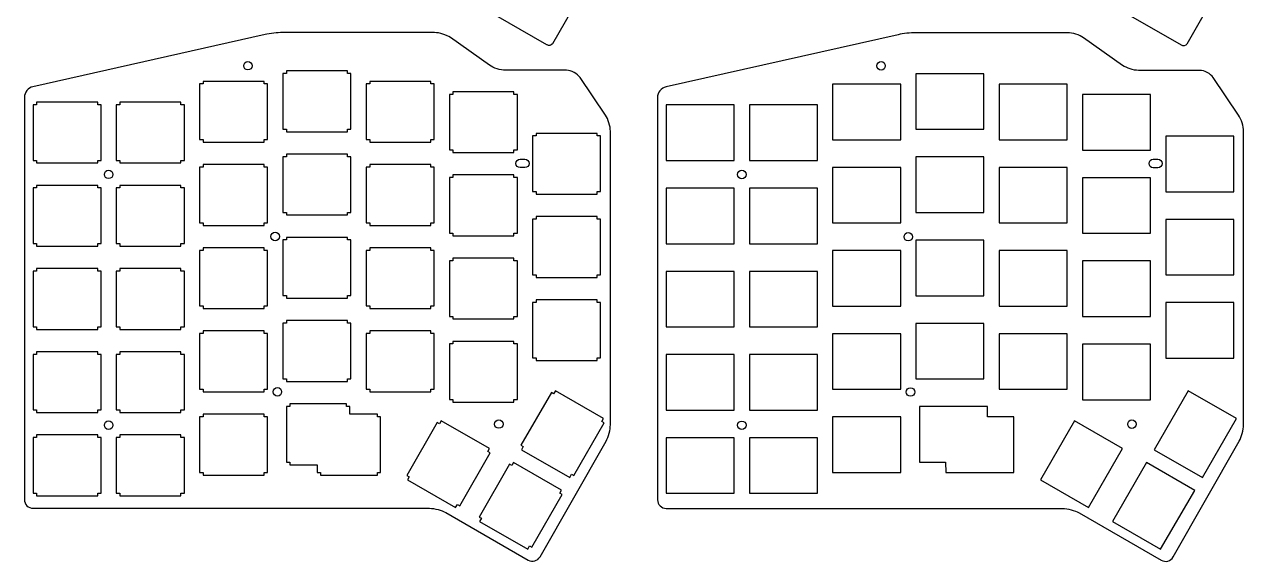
# Model space of a CAD drawing. Extents: x 0 to 280, y 0 to 300.
# Drawn here: x 0.1 to 279.3, y -0.2 to 123.1 of the extents above; entities that cross this region are included whole.
import ezdxf

# ---------------------------------------------------------------- set-up
doc = ezdxf.new("R2010")
doc.units = 0
doc.layers.get('0').update_dxf_attribs({"linetype": 'CONTINUOUS'})

msp = doc.modelspace()

# ---------------------------------------------------------------- linework, layer by layer
at = {"color": 5}
for p, q in [((134.164816, 141.686392), (120.928574, 118.649615)), ((279.314634, 141.609136), (266.078418, 118.572378)), ((119.699141, 118.418898), (104.950539, 126.907096)), ((264.848978, 118.341666), (250.100386, 126.829853)), ((55.203779, 120.763346), (2.083503, 108.821817)), ((93.985731, 121.202206), (59.155242, 121.202206)), ((200.05501, 120.725416), (146.934714, 108.783871)), ((238.836988, 121.164273), (204.006483, 121.164273)), ((106.537223, 113.737071), (97.618286, 120.047217)), ((119.720308, 118.40514), (119.699141, 118.418898)), ((251.388485, 113.69913), (242.469548, 120.009275)), ((264.870144, 118.327905), (264.848978, 118.341716)), ((52.261716, 113.624721), (52.261716, 113.624721)), ((60.079962, 111.815543), (59.262605, 111.815543)), ((59.262605, 111.815543), (59.262605, 99.093212)), ((74.046097, 112.419677), (60.079962, 112.419677)), ((60.079962, 112.419677), (60.079962, 111.815543)), ((74.046097, 111.815543), (74.046097, 112.419677)), ((74.827915, 111.815543), (74.046097, 111.815543)), ((74.827915, 99.093212), (74.827915, 111.815543)), ((124.169429, 112.582071), (110.170125, 112.582071)), ((197.113195, 113.586785), (197.113195, 113.586785)), ((219.67941, 111.777626), (204.114092, 111.777626)), ((204.114092, 111.777626), (204.114092, 99.055276)), ((219.67941, 99.055276), (219.67941, 111.777626)), ((269.020693, 112.544135), (255.0214, 112.544135)), ((41.029765, 109.434291), (40.212409, 109.434291)), ((40.212409, 109.434291), (40.212409, 96.71196)), ((54.995901, 110.038425), (41.029765, 110.038425)), ((41.029765, 110.038425), (41.029765, 109.434291)), ((54.995901, 109.434291), (54.995901, 110.038425)), ((55.777719, 109.434291), (54.995901, 109.434291)), ((55.777719, 96.71196), (55.777719, 109.434291)), ((79.130158, 109.434291), (78.312801, 109.434291)), ((78.312801, 109.434291), (78.312801, 96.71196)), ((79.130158, 110.038425), (79.130158, 109.434291)), ((93.096294, 110.038425), (79.130158, 110.038425)), ((93.096294, 109.434291), (93.096294, 110.038425)), ((93.878111, 109.434291), (93.096294, 109.434291)), ((93.878111, 96.71196), (93.878111, 109.434291)), ((133.096914, 102.302471), (127.287281, 110.923669)), ((200.629206, 109.396371), (185.063888, 109.396371)), ((185.063888, 109.396371), (185.063888, 96.674022)), ((200.629206, 96.674022), (200.629206, 109.396371)), ((238.729614, 109.396371), (223.164296, 109.396371)), ((223.164296, 109.396371), (223.164296, 96.674022)), ((238.729614, 96.674022), (238.729614, 109.396371)), ((277.948192, 102.264529), (272.138546, 110.885725)), ((0.132292, 106.383055), (0.132292, 14.283984)), ((98.180174, 107.053039), (97.362817, 107.053039)), ((97.362817, 107.053039), (97.362817, 94.330708)), ((112.14631, 107.657173), (98.180174, 107.657173)), ((98.180174, 107.657173), (98.180174, 107.053039)), ((112.14631, 107.053039), (112.14631, 107.657173)), ((112.928128, 107.053039), (112.14631, 107.053039)), ((112.928128, 94.330708), (112.928128, 107.053039)), ((144.983497, 106.345114), (144.983497, 14.24599)), ((257.779644, 107.015119), (242.214323, 107.015119)), ((242.214323, 107.015119), (242.214323, 94.292769)), ((257.779644, 94.292769), (257.779644, 107.015119)), ((2.929733, 104.671787), (2.112377, 104.671787)), ((2.112377, 104.671787), (2.112377, 91.949456)), ((16.895868, 105.275921), (2.929733, 105.275921)), ((2.929733, 105.275921), (2.929733, 104.671787)), ((16.895868, 104.671787), (16.895868, 105.275921)), ((17.677687, 104.671787), (16.895868, 104.671787)), ((17.677687, 91.949456), (17.677687, 104.671787)), ((21.98011, 104.671787), (21.162753, 104.671787)), ((21.162753, 104.671787), (21.162753, 91.949456)), ((21.98011, 105.275921), (21.98011, 104.671787)), ((35.946245, 105.275921), (21.98011, 105.275921)), ((35.946245, 104.671787), (35.946245, 105.275921)), ((36.728063, 104.671787), (35.946245, 104.671787)), ((36.728063, 91.949456), (36.728063, 104.671787)), ((162.529152, 104.633864), (146.963834, 104.633864)), ((146.963834, 104.633864), (146.963834, 91.911515)), ((162.529152, 91.911515), (162.529152, 104.633864)), ((181.579531, 104.633864), (166.01421, 104.633864)), ((166.01421, 104.633864), (166.01421, 91.911515)), ((181.579531, 91.911515), (181.579531, 104.633864)), ((59.262605, 99.093212), (60.079962, 99.093212)), ((60.079962, 99.093212), (60.079962, 98.489078)), ((60.079962, 98.489078), (74.046097, 98.489078)), ((74.046097, 98.489078), (74.046097, 99.093212)), ((74.046097, 99.093212), (74.827915, 99.093212)), ((131.196326, 98.132165), (117.23019, 98.132165)), ((117.23019, 98.132165), (117.23019, 97.528031)), ((131.196326, 97.528031), (131.196326, 98.132165)), ((134.212515, 31.40643), (134.214632, 98.644169)), ((204.114092, 99.055276), (219.67941, 99.055276)), ((279.064047, 31.368436), (279.066693, 98.606217)), ((40.212409, 96.71196), (41.029765, 96.71196)), ((41.029765, 96.71196), (41.029765, 96.107826)), ((41.029765, 96.107826), (54.995901, 96.107826)), ((54.995901, 96.107826), (54.995901, 96.71196)), ((54.995901, 96.71196), (55.777719, 96.71196)), ((78.312801, 96.71196), (79.130158, 96.71196)), ((79.130158, 96.71196), (79.130158, 96.107826)), ((79.130158, 96.107826), (93.096294, 96.107826)), ((93.096294, 96.107826), (93.096294, 96.71196)), ((93.096294, 96.71196), (93.878111, 96.71196)), ((117.23019, 97.528031), (116.412833, 97.528031)), ((116.412833, 97.528031), (116.412833, 84.8057)), ((131.978144, 97.528031), (131.196326, 97.528031)), ((131.978144, 84.8057), (131.978144, 97.528031)), ((185.063888, 96.674022), (200.629206, 96.674022)), ((223.164296, 96.674022), (238.729614, 96.674022)), ((276.829665, 97.490098), (261.264352, 97.490098)), ((261.264352, 97.490098), (261.264352, 84.767748)), ((276.829665, 84.767748), (276.829665, 97.490098)), ((60.079962, 92.765527), (59.262605, 92.765527)), ((59.262605, 92.765527), (59.262605, 80.043196)), ((74.046097, 93.369661), (60.079962, 93.369661)), ((60.079962, 93.369661), (60.079962, 92.765527)), ((74.046097, 92.765527), (74.046097, 93.369661)), ((74.827915, 92.765527), (74.046097, 92.765527)), ((74.827915, 80.043196), (74.827915, 92.765527)), ((97.362817, 94.330708), (98.180174, 94.330708)), ((98.180174, 94.330708), (98.180174, 93.726574)), ((98.180174, 93.726574), (112.14631, 93.726574)), ((112.14631, 93.726574), (112.14631, 94.330708)), ((112.14631, 94.330708), (112.928128, 94.330708)), ((113.568719, 92.238471), (114.627058, 92.238471)), ((219.67941, 92.727591), (204.114092, 92.727591)), ((204.114092, 92.727591), (204.114092, 80.005239)), ((219.67941, 80.005239), (219.67941, 92.727591)), ((242.214323, 94.292769), (257.779644, 94.292769)), ((258.420214, 92.200533), (259.478548, 92.200533)), ((2.112377, 91.949456), (2.929733, 91.949456)), ((2.929733, 91.949456), (2.929733, 91.345322)), ((2.929733, 91.345322), (16.895868, 91.345322)), ((16.895868, 91.345322), (16.895868, 91.949456)), ((16.895868, 91.949456), (17.677687, 91.949456)), ((21.162753, 91.949456), (21.98011, 91.949456)), ((21.98011, 91.949456), (21.98011, 91.345322)), ((21.98011, 91.345322), (35.946245, 91.345322)), ((35.946245, 91.345322), (35.946245, 91.949456)), ((35.946245, 91.949456), (36.728063, 91.949456)), ((41.029765, 90.38427), (40.212409, 90.38427)), ((40.212409, 90.38427), (40.212409, 77.661939)), ((54.995901, 90.988404), (41.029765, 90.988404)), ((41.029765, 90.988404), (41.029765, 90.38427)), ((54.995901, 90.38427), (54.995901, 90.988404)), ((55.777719, 90.38427), (54.995901, 90.38427)), ((55.777719, 77.661939), (55.777719, 90.38427)), ((79.130158, 90.38427), (78.312801, 90.38427)), ((78.312801, 90.38427), (78.312801, 77.661939)), ((79.130158, 90.988404), (79.130158, 90.38427)), ((93.096294, 90.988404), (79.130158, 90.988404)), ((93.096294, 90.38427), (93.096294, 90.988404)), ((93.878111, 90.38427), (93.096294, 90.38427)), ((93.878111, 77.661939), (93.878111, 90.38427)), ((114.627058, 90.28867), (113.568719, 90.28867)), ((146.963834, 91.911515), (162.529152, 91.911515)), ((166.01421, 91.911515), (181.579531, 91.911515)), ((200.629206, 90.346336), (185.063888, 90.346336)), ((185.063888, 90.346336), (185.063888, 77.623987)), ((200.629206, 77.623987), (200.629206, 90.346336)), ((238.729614, 90.346336), (223.164296, 90.346336)), ((223.164296, 90.346336), (223.164296, 77.623987)), ((238.729614, 77.623987), (238.729614, 90.346336)), ((259.478548, 90.250726), (258.420214, 90.250726)), ((20.384719, 88.732699), (20.384719, 88.732699)), ((98.180174, 88.003018), (97.362817, 88.003018)), ((97.362817, 88.003018), (97.362817, 75.280687)), ((112.14631, 88.607152), (98.180174, 88.607152)), ((98.180174, 88.607152), (98.180174, 88.003018)), ((112.14631, 88.003018), (112.14631, 88.607152)), ((112.928128, 88.003018), (112.14631, 88.003018)), ((112.928128, 75.280687), (112.928128, 88.003018)), ((165.236176, 88.69475), (165.236176, 88.69475)), ((257.779644, 87.965082), (242.214323, 87.965082)), ((242.214323, 87.965082), (242.214323, 75.242732)), ((257.779644, 75.242732), (257.779644, 87.965082)), ((2.929733, 85.621758), (2.112377, 85.621758)), ((2.112377, 85.621758), (2.112377, 72.899427)), ((16.895868, 86.225892), (2.929733, 86.225892)), ((2.929733, 86.225892), (2.929733, 85.621758)), ((16.895868, 85.621758), (16.895868, 86.225892)), ((17.677687, 85.621758), (16.895868, 85.621758)), ((17.677687, 72.899427), (17.677687, 85.621758)), ((21.98011, 85.621758), (21.162753, 85.621758)), ((21.162753, 85.621758), (21.162753, 72.899427)), ((21.98011, 86.225892), (21.98011, 85.621758)), ((35.946245, 86.225892), (21.98011, 86.225892)), ((35.946245, 85.621758), (35.946245, 86.225892)), ((36.728063, 85.621758), (35.946245, 85.621758)), ((36.728063, 72.899427), (36.728063, 85.621758)), ((116.412833, 84.8057), (117.23019, 84.8057)), ((117.23019, 84.8057), (117.23019, 84.201566)), ((117.23019, 84.201566), (131.196326, 84.201566)), ((131.196326, 84.201566), (131.196326, 84.8057)), ((131.196326, 84.8057), (131.978144, 84.8057)), ((162.529152, 85.583822), (146.963834, 85.583822)), ((146.963834, 85.583822), (146.963834, 72.861472)), ((162.529152, 72.861472), (162.529152, 85.583822)), ((181.579531, 85.583822), (166.01421, 85.583822)), ((166.01421, 85.583822), (166.01421, 72.861472)), ((181.579531, 72.861472), (181.579531, 85.583822)), ((261.264352, 84.767748), (276.829665, 84.767748)), ((59.262605, 80.043196), (60.079962, 80.043196)), ((60.079962, 80.043196), (60.079962, 79.439062)), ((60.079962, 79.439062), (74.046097, 79.439062)), ((74.046097, 79.439062), (74.046097, 80.043196)), ((74.046097, 80.043196), (74.827915, 80.043196)), ((117.23019, 78.478002), (116.412833, 78.478002)), ((116.412833, 78.478002), (116.412833, 65.755671)), ((117.23019, 79.082136), (117.23019, 78.478002)), ((131.196326, 79.082136), (117.23019, 79.082136)), ((131.196326, 78.478002), (131.196326, 79.082136)), ((131.978144, 78.478002), (131.196326, 78.478002)), ((131.978144, 65.755671), (131.978144, 78.478002)), ((204.114092, 80.005239), (219.67941, 80.005239)), ((276.829665, 78.44006), (261.264352, 78.44006)), ((261.264352, 78.44006), (261.264352, 65.717711)), ((276.829665, 65.717711), (276.829665, 78.44006)), ((40.212409, 77.661939), (41.029765, 77.661939)), ((41.029765, 77.661939), (41.029765, 77.057804)), ((41.029765, 77.057804), (54.995901, 77.057804)), ((54.995901, 77.057804), (54.995901, 77.661939)), ((54.995901, 77.661939), (55.777719, 77.661939)), ((78.312801, 77.661939), (79.130158, 77.661939)), ((79.130158, 77.661939), (79.130158, 77.057804)), ((79.130158, 77.057804), (93.096294, 77.057804)), ((93.096294, 77.057804), (93.096294, 77.661939)), ((93.096294, 77.661939), (93.878111, 77.661939)), ((185.063888, 77.623987), (200.629206, 77.623987)), ((223.164296, 77.623987), (238.729614, 77.623987)), ((2.112377, 72.899427), (2.929733, 72.899427)), ((2.929733, 72.899427), (2.929733, 72.295292)), ((16.895868, 72.295292), (16.895868, 72.899427)), ((16.895868, 72.899427), (17.677687, 72.899427)), ((21.162753, 72.899427), (21.98011, 72.899427)), ((21.98011, 72.899427), (21.98011, 72.295292)), ((35.946245, 72.295292), (35.946245, 72.899427)), ((35.946245, 72.899427), (36.728063, 72.899427)), ((58.484901, 74.508883), (58.484901, 74.508883)), ((60.079962, 73.715492), (59.262605, 73.715492)), ((59.262605, 73.715492), (59.262605, 60.993161)), ((74.046097, 74.319626), (60.079962, 74.319626)), ((60.079962, 74.319626), (60.079962, 73.715492)), ((74.046097, 73.715492), (74.046097, 74.319626)), ((74.827915, 73.715492), (74.046097, 73.715492)), ((74.827915, 60.993161), (74.827915, 73.715492)), ((97.362817, 75.280687), (98.180174, 75.280687)), ((98.180174, 75.280687), (98.180174, 74.676552)), ((98.180174, 74.676552), (112.14631, 74.676552)), ((112.14631, 74.676552), (112.14631, 75.280687)), ((112.14631, 75.280687), (112.928128, 75.280687)), ((146.963834, 72.861472), (162.529152, 72.861472)), ((166.01421, 72.861472), (181.579531, 72.861472)), ((203.336224, 74.470923), (203.336224, 74.470923)), ((219.67941, 73.677554), (204.114092, 73.677554)), ((204.114092, 73.677554), (204.114092, 60.955204)), ((219.67941, 60.955204), (219.67941, 73.677554)), ((242.214323, 75.242732), (257.779644, 75.242732)), ((2.929733, 72.295292), (16.895868, 72.295292)), ((21.98011, 72.295292), (35.946245, 72.295292)), ((41.030125, 71.33424), (40.212768, 71.33424)), ((40.212768, 71.33424), (40.212768, 58.611909)), ((41.030125, 71.938374), (41.030125, 71.33424)), ((54.996261, 71.938374), (41.030125, 71.938374)), ((54.996261, 71.33424), (54.996261, 71.938374)), ((55.778079, 71.33424), (54.996261, 71.33424)), ((55.778079, 58.611909), (55.778079, 71.33424)), ((79.130158, 71.33424), (78.312801, 71.33424)), ((78.312801, 71.33424), (78.312801, 58.611909)), ((93.096294, 71.938374), (79.130158, 71.938374)), ((79.130158, 71.938374), (79.130158, 71.33424)), ((93.096294, 71.33424), (93.096294, 71.938374)), ((93.878111, 71.33424), (93.096294, 71.33424)), ((93.878111, 58.611909), (93.878111, 71.33424)), ((200.629558, 71.296304), (185.06424, 71.296304)), ((185.06424, 71.296304), (185.06424, 58.573952)), ((200.629558, 58.573952), (200.629558, 71.296304)), ((238.729614, 71.296304), (223.164296, 71.296304)), ((223.164296, 71.296304), (223.164296, 58.573952)), ((238.729614, 58.573952), (238.729614, 71.296304)), ((16.895868, 67.17587), (2.929733, 67.17587)), ((2.929733, 67.17587), (2.929733, 66.571736)), ((16.895868, 66.571736), (16.895868, 67.17587)), ((35.946245, 67.17587), (21.98011, 67.17587)), ((21.98011, 67.17587), (21.98011, 66.571736)), ((35.946245, 66.571736), (35.946245, 67.17587)), ((98.180174, 68.952988), (97.362817, 68.952988)), ((97.362817, 68.952988), (97.362817, 56.230657)), ((98.180174, 69.557122), (98.180174, 68.952988)), ((112.14631, 69.557122), (98.180174, 69.557122)), ((112.14631, 68.952988), (112.14631, 69.557122)), ((112.928128, 68.952988), (112.14631, 68.952988)), ((112.928128, 56.230657), (112.928128, 68.952988)), ((257.779644, 68.915047), (242.214323, 68.915047)), ((242.214323, 68.915047), (242.214323, 56.192697)), ((257.779644, 56.192697), (257.779644, 68.915047)), ((2.929733, 66.571736), (2.112377, 66.571736)), ((2.112377, 66.571736), (2.112377, 53.849405)), ((17.677687, 66.571736), (16.895868, 66.571736)), ((17.677687, 53.849405), (17.677687, 66.571736)), ((21.98011, 66.571736), (21.162753, 66.571736)), ((21.162753, 66.571736), (21.162753, 53.849405)), ((36.728063, 66.571736), (35.946245, 66.571736)), ((36.728063, 53.849405), (36.728063, 66.571736)), ((116.412833, 65.755671), (117.23019, 65.755671)), ((117.23019, 65.755671), (117.23019, 65.151536)), ((117.23019, 65.151536), (131.196326, 65.151536)), ((131.196326, 65.151536), (131.196326, 65.755671)), ((131.196326, 65.755671), (131.978144, 65.755671)), ((162.529152, 66.533792), (146.963834, 66.533792)), ((146.963834, 66.533792), (146.963834, 53.811443)), ((162.529152, 53.811443), (162.529152, 66.533792)), ((181.579531, 66.533792), (166.01421, 66.533792)), ((166.01421, 66.533792), (166.01421, 53.811443)), ((181.579531, 53.811443), (181.579531, 66.533792)), ((261.264352, 65.717711), (276.829665, 65.717711)), ((59.262605, 60.993161), (60.079962, 60.993161)), ((60.079962, 60.993161), (60.079962, 60.389027)), ((60.079962, 60.389027), (74.046097, 60.389027)), ((74.046097, 60.389027), (74.046097, 60.993161)), ((74.046097, 60.993161), (74.827915, 60.993161)), ((117.23019, 59.428171), (116.412833, 59.428171)), ((116.412833, 59.428171), (116.412833, 46.705839)), ((131.196326, 60.032305), (117.23019, 60.032305)), ((117.23019, 60.032305), (117.23019, 59.428171)), ((131.196326, 59.428171), (131.196326, 60.032305)), ((131.978144, 59.428171), (131.196326, 59.428171)), ((131.978144, 46.705839), (131.978144, 59.428171)), ((204.114092, 60.955204), (219.67941, 60.955204)), ((276.829665, 59.390208), (261.264352, 59.390208)), ((261.264352, 59.390208), (261.264352, 46.667859)), ((276.829665, 46.667859), (276.829665, 59.390208)), ((40.212768, 58.611909), (41.030125, 58.611909)), ((41.030125, 58.611909), (41.030125, 58.007775)), ((41.030125, 58.007775), (54.996261, 58.007775)), ((54.996261, 58.007775), (54.996261, 58.611909)), ((54.996261, 58.611909), (55.778079, 58.611909)), ((78.312801, 58.611909), (79.130158, 58.611909)), ((79.130158, 58.611909), (79.130158, 58.007775)), ((79.130158, 58.007775), (93.096294, 58.007775)), ((93.096294, 58.007775), (93.096294, 58.611909)), ((93.096294, 58.611909), (93.878111, 58.611909)), ((97.362817, 56.230657), (98.180174, 56.230657)), ((98.180174, 56.230657), (98.180174, 55.626523)), ((112.14631, 55.626523), (112.14631, 56.230657)), ((112.14631, 56.230657), (112.928128, 56.230657)), ((185.06424, 58.573952), (200.629558, 58.573952)), ((223.164296, 58.573952), (238.729614, 58.573952)), ((242.214323, 56.192697), (257.779644, 56.192697)), ((2.112377, 53.849405), (2.929733, 53.849405)), ((2.929733, 53.849405), (2.929733, 53.245271)), ((2.929733, 53.245271), (16.895868, 53.245271)), ((16.895868, 53.245271), (16.895868, 53.849405)), ((16.895868, 53.849405), (17.677687, 53.849405)), ((21.162753, 53.849405), (21.98011, 53.849405)), ((21.98011, 53.849405), (21.98011, 53.245271)), ((21.98011, 53.245271), (35.946245, 53.245271)), ((35.946245, 53.245271), (35.946245, 53.849405)), ((35.946245, 53.849405), (36.728063, 53.849405)), ((60.079962, 54.665667), (59.262605, 54.665667)), ((59.262605, 54.665667), (59.262605, 41.943335)), ((74.046097, 55.269801), (60.079962, 55.269801)), ((60.079962, 55.269801), (60.079962, 54.665667)), ((74.046097, 54.665667), (74.046097, 55.269801)), ((74.827915, 54.665667), (74.046097, 54.665667)), ((74.827915, 41.943335), (74.827915, 54.665667)), ((98.180174, 55.626523), (112.14631, 55.626523)), ((146.963834, 53.811443), (162.529152, 53.811443)), ((166.01421, 53.811443), (181.579531, 53.811443)), ((219.67941, 54.627701), (204.114092, 54.627701)), ((204.114092, 54.627701), (204.114092, 41.905357)), ((219.67941, 41.905357), (219.67941, 54.627701)), ((41.030125, 52.284044), (40.212768, 52.284044)), ((40.212768, 52.284044), (40.212768, 39.561713)), ((54.996261, 52.888178), (41.030125, 52.888178)), ((41.030125, 52.888178), (41.030125, 52.284044)), ((54.996261, 52.284044), (54.996261, 52.888178)), ((55.778079, 52.284044), (54.996261, 52.284044)), ((55.778079, 39.561713), (55.778079, 52.284044)), ((79.130158, 52.284044), (78.312801, 52.284044)), ((78.312801, 52.284044), (78.312801, 39.561713)), ((79.130158, 52.888178), (79.130158, 52.284044)), ((93.096294, 52.888178), (79.130158, 52.888178)), ((93.096294, 52.284044), (93.096294, 52.888178)), ((93.878111, 52.284044), (93.096294, 52.284044)), ((93.878111, 39.561713), (93.878111, 52.284044)), ((112.14631, 50.507106), (98.180174, 50.507106)), ((98.180174, 50.507106), (98.180174, 49.902972)), ((112.14631, 49.902972), (112.14631, 50.507106)), ((200.629558, 52.246097), (185.06424, 52.246097)), ((185.06424, 52.246097), (185.06424, 39.523745)), ((200.629558, 39.523745), (200.629558, 52.246097)), ((238.729614, 52.246097), (223.164296, 52.246097)), ((223.164296, 52.246097), (223.164296, 39.523745)), ((238.729614, 39.523745), (238.729614, 52.246097)), ((2.929733, 47.52154), (2.112377, 47.52154)), ((2.112377, 47.52154), (2.112377, 34.799209)), ((16.895868, 48.125674), (2.929733, 48.125674)), ((2.929733, 48.125674), (2.929733, 47.52154)), ((16.895868, 47.52154), (16.895868, 48.125674)), ((17.677687, 47.52154), (16.895868, 47.52154)), ((17.677687, 34.799209), (17.677687, 47.52154)), ((21.98011, 47.52154), (21.162753, 47.52154)), ((21.162753, 47.52154), (21.162753, 34.799209)), ((21.98011, 48.125674), (21.98011, 47.52154)), ((35.946245, 48.125674), (21.98011, 48.125674)), ((35.946245, 47.52154), (35.946245, 48.125674)), ((36.728063, 47.52154), (35.946245, 47.52154)), ((36.728063, 34.799209), (36.728063, 47.52154)), ((98.180174, 49.902972), (97.362817, 49.902972)), ((97.362817, 49.902972), (97.362817, 37.180641)), ((112.928128, 49.902972), (112.14631, 49.902972)), ((112.928128, 37.180641), (112.928128, 49.902972)), ((162.529152, 47.483588), (146.963834, 47.483588)), ((146.963834, 47.483588), (146.963834, 34.761239)), ((162.529152, 34.761239), (162.529152, 47.483588)), ((181.579531, 47.483588), (166.01421, 47.483588)), ((166.01421, 47.483588), (166.01421, 34.761239)), ((181.579531, 34.761239), (181.579531, 47.483588)), ((257.779644, 49.86502), (242.214323, 49.86502)), ((242.214323, 49.86502), (242.214323, 37.14267)), ((257.779644, 37.14267), (257.779644, 49.86502)), ((116.412833, 46.705839), (117.23019, 46.705839)), ((117.23019, 46.705839), (117.23019, 46.101705)), ((117.23019, 46.101705), (131.196326, 46.101705)), ((131.196326, 46.101705), (131.196326, 46.705839)), ((131.196326, 46.705839), (131.978144, 46.705839)), ((261.264352, 46.667859), (276.829665, 46.667859)), ((59.262605, 41.943335), (60.079962, 41.943335)), ((60.079962, 41.943335), (60.079962, 41.339201)), ((74.046097, 41.339201), (74.046097, 41.943335)), ((74.046097, 41.943335), (74.827915, 41.943335)), ((204.114092, 41.905357), (219.67941, 41.905357)), ((40.212768, 39.561713), (41.030125, 39.561713)), ((41.030125, 39.561713), (41.030125, 38.957579)), ((54.996261, 38.957579), (54.996261, 39.561713)), ((54.996261, 39.561713), (55.778079, 39.561713)), ((60.079962, 41.339201), (74.046097, 41.339201)), ((78.312801, 39.561713), (79.130158, 39.561713)), ((79.130158, 39.561713), (79.130158, 38.957579)), ((93.096294, 38.957579), (93.096294, 39.561713)), ((93.096294, 39.561713), (93.878111, 39.561713)), ((121.613012, 39.19899), (121.224018, 38.520812)), ((132.648816, 32.869003), (121.613012, 39.19899)), ((185.06424, 39.523745), (200.629558, 39.523745)), ((223.164296, 39.523745), (238.729614, 39.523745)), ((266.429388, 39.181086), (258.646737, 25.701109)), ((277.447283, 32.819894), (266.429388, 39.181086)), ((41.030125, 38.957579), (54.996261, 38.957579)), ((58.992751, 38.948742), (58.992751, 38.948742)), ((79.130158, 38.957579), (93.096294, 38.957579)), ((97.362817, 37.180641), (98.180174, 37.180641)), ((98.180174, 37.180641), (98.180174, 36.576507)), ((98.180174, 36.576507), (112.14631, 36.576507)), ((112.14631, 36.576507), (112.14631, 37.180641)), ((112.14631, 37.180641), (112.928128, 37.180641)), ((120.699971, 38.821398), (113.751131, 26.706685)), ((121.224018, 38.520812), (120.699971, 38.821398)), ((203.844224, 38.910766), (203.844224, 38.910766)), ((242.214323, 37.14267), (257.779644, 37.14267)), ((2.112377, 34.799209), (2.929733, 34.799209)), ((2.929733, 34.799209), (2.929733, 34.195075)), ((2.929733, 34.195075), (16.895868, 34.195075)), ((16.895868, 34.195075), (16.895868, 34.799209)), ((16.895868, 34.799209), (17.677687, 34.799209)), ((21.162753, 34.799209), (21.98011, 34.799209)), ((21.98011, 34.799209), (21.98011, 34.195075)), ((21.98011, 34.195075), (35.946245, 34.195075)), ((35.946245, 34.195075), (35.946245, 34.799209)), ((35.946245, 34.799209), (36.728063, 34.799209)), ((54.995901, 33.83781), (41.029765, 33.83781)), ((41.029765, 33.83781), (41.029765, 33.233679)), ((54.995901, 33.233679), (54.995901, 33.83781)), ((60.830643, 35.603567), (60.068362, 35.603567)), ((60.068362, 35.603567), (60.068362, 22.870277)), ((60.830643, 36.208728), (60.830643, 35.603567)), ((73.852695, 36.208728), (60.830643, 36.208728)), ((73.852695, 35.603567), (73.852695, 36.208728)), ((74.581136, 35.603567), (73.852695, 35.603567)), ((74.581136, 33.850502), (74.581136, 35.603567)), ((80.913091, 33.850502), (74.581136, 33.850502)), ((80.913091, 33.245389), (80.913091, 33.850502)), ((146.963834, 34.761239), (162.529152, 34.761239)), ((166.01421, 34.761239), (181.579531, 34.761239)), ((204.919836, 35.565602), (204.919836, 22.843263)), ((220.477783, 33.207421), (220.485165, 35.565602)), ((20.384719, 31.328881), (20.384719, 31.328881)), ((41.029765, 33.233679), (40.212409, 33.233679)), ((40.212409, 33.233679), (40.212409, 20.511355)), ((55.777719, 33.233679), (54.995901, 33.233679)), ((55.777719, 20.511355), (55.777719, 33.233679)), ((81.64218, 33.245389), (80.913091, 33.245389)), ((81.64218, 20.512096), (81.64218, 33.245389)), ((94.588267, 31.928083), (87.639427, 19.813358)), ((95.112314, 31.627516), (94.588267, 31.928083)), ((95.501308, 32.305697), (95.112314, 31.627516)), ((106.537115, 25.975694), (95.501308, 32.305697)), ((109.665664, 31.582458), (109.665664, 31.582458)), ((125.835027, 19.775522), (132.78387, 31.890248)), ((132.259822, 32.190815), (132.648816, 32.869003)), ((132.78387, 31.890248), (132.259822, 32.190815)), ((165.236176, 31.290886), (165.236176, 31.290886)), ((200.629206, 33.195716), (185.063888, 33.195716)), ((185.063888, 33.195716), (185.063888, 20.473361)), ((200.629206, 20.473361), (200.629206, 33.195716)), ((226.493672, 33.207421), (220.477783, 33.207421)), ((226.493672, 20.485082), (226.493672, 33.207421)), ((240.370588, 32.298897), (232.587931, 18.81892)), ((251.388464, 25.9377), (240.370588, 32.298897)), ((254.51717, 31.544463), (254.51717, 31.544463)), ((269.66461, 19.339965), (277.447283, 32.819894)), ((2.929733, 28.471167), (2.112377, 28.471167)), ((2.112377, 28.471167), (2.112377, 15.748851)), ((16.895868, 29.075317), (2.929733, 29.075317)), ((2.929733, 29.075317), (2.929733, 28.471167)), ((16.895868, 28.471167), (16.895868, 29.075317)), ((17.677687, 28.471167), (16.895868, 28.471167)), ((17.677687, 15.748851), (17.677687, 28.471167)), ((21.98011, 28.471167), (21.162753, 28.471167)), ((21.162753, 28.471167), (21.162753, 15.748851)), ((21.98011, 29.075317), (21.98011, 28.471167)), ((35.946245, 29.075317), (21.98011, 29.075317)), ((35.946245, 28.471167), (35.946245, 29.075317)), ((36.728063, 28.471167), (35.946245, 28.471167)), ((36.728063, 15.748851), (36.728063, 28.471167)), ((162.529152, 28.433199), (146.963834, 28.433199)), ((146.963834, 28.433199), (146.963834, 15.710857)), ((162.529152, 15.710857), (162.529152, 28.433199)), ((181.579531, 28.433199), (166.01421, 28.433199)), ((166.01421, 28.433199), (166.01421, 15.710857)), ((181.579531, 15.710857), (181.579531, 28.433199)), ((106.148118, 25.297513), (106.537115, 25.975694)), ((106.672166, 24.99692), (106.148118, 25.297513)), ((113.751131, 26.706685), (114.275176, 26.406092)), ((114.275176, 26.406092), (113.8685, 25.697087)), ((113.8685, 25.697087), (124.904304, 19.367084)), ((118.105023, 1.172996), (133.221554, 27.669082)), ((243.605807, 12.457776), (251.388464, 25.9377)), ((258.646737, 25.701109), (269.66461, 19.339965)), ((262.956531, 1.134975), (278.073076, 27.631114)), ((60.068362, 22.870277), (60.830643, 22.870277)), ((60.830643, 22.870277), (60.830643, 22.265835)), ((99.723326, 12.882221), (106.672166, 24.99692)), ((111.110121, 22.404371), (104.161281, 10.289646)), ((111.634169, 22.103778), (111.110121, 22.404371)), ((112.023162, 22.781959), (111.634169, 22.103778)), ((123.058969, 16.451982), (112.023162, 22.781959)), ((204.919836, 22.843263), (210.889471, 22.843263)), ((210.889471, 22.843263), (210.928354, 20.485082)), ((256.874509, 22.743991), (249.091849, 9.264014)), ((267.892377, 16.382794), (256.874509, 22.743991)), ((40.212409, 20.511355), (41.029765, 20.511355)), ((41.029765, 20.511355), (41.029765, 19.907205)), ((41.029765, 19.907205), (54.995901, 19.907205)), ((54.995901, 19.907205), (54.995901, 20.511355)), ((54.995901, 20.511355), (55.777719, 20.511355)), ((60.830643, 22.265835), (67.128748, 22.265835)), ((67.128748, 22.265835), (67.128748, 20.512096)), ((67.128748, 20.512096), (67.89104, 20.512096)), ((67.89104, 20.512096), (67.89104, 19.907655)), ((67.89104, 19.907655), (80.913091, 19.907655)), ((80.913091, 19.907655), (80.913091, 20.512096)), ((80.913091, 20.512096), (81.64218, 20.512096)), ((87.639427, 19.813358), (88.163474, 19.512791)), ((124.904304, 19.367084), (125.31098, 20.076089)), ((125.31098, 20.076089), (125.835027, 19.775522)), ((185.063888, 20.473361), (200.629206, 20.473361)), ((210.928354, 20.485082), (226.493672, 20.485082)), ((88.163474, 19.512791), (87.756799, 18.803786)), ((87.756799, 18.803786), (98.792603, 12.473783)), ((232.587931, 18.81892), (243.605807, 12.457776)), ((2.112377, 15.748851), (2.929733, 15.748851)), ((2.929733, 15.748851), (2.929733, 15.144701)), ((2.929733, 15.144701), (16.895868, 15.144701)), ((16.895868, 15.144701), (16.895868, 15.748851)), ((16.895868, 15.748851), (17.677687, 15.748851)), ((21.162753, 15.748851), (21.98011, 15.748851)), ((21.98011, 15.748851), (21.98011, 15.144701)), ((21.98011, 15.144701), (35.946245, 15.144701)), ((35.946245, 15.144701), (35.946245, 15.748851)), ((35.946245, 15.748851), (36.728063, 15.748851)), ((116.24518, 3.358483), (123.19402, 15.473208)), ((122.669973, 15.773802), (123.058969, 16.451982)), ((123.19402, 15.473208), (122.669973, 15.773802)), ((146.963834, 15.710857), (162.529152, 15.710857)), ((166.01421, 15.710857), (181.579531, 15.710857)), ((260.109731, 2.902843), (267.892377, 16.382794)), ((2.132543, 12.284077), (92.84414, 12.284077)), ((96.576533, 11.284665), (115.381571, 0.435337)), ((98.792603, 12.473783), (99.199278, 13.182788)), ((99.199278, 13.182788), (99.723326, 12.882221)), ((146.983752, 12.246083), (237.695487, 12.246083)), ((241.42788, 11.246671), (260.233079, 0.397316)), ((104.161281, 10.289646), (104.685329, 9.989052)), ((104.685329, 9.989052), (104.278653, 9.280048)), ((104.278653, 9.280048), (115.314457, 2.950071)), ((249.091849, 9.264014), (260.109731, 2.902843)), ((115.314457, 2.950071), (115.721133, 3.659076)), ((115.721133, 3.659076), (116.24518, 3.358483))]:
    msp.add_line(p, q, dxfattribs=at)
for points in [[(59.155242, 121.202206), (58.055281, 121.202206), (56.27693, 121.004647), (55.203779, 120.763346)], [(97.618286, 120.047217), (96.720464, 120.682217), (95.085692, 121.202206), (93.985731, 121.202206)], [(204.006483, 121.164273), (202.906519, 121.164273), (201.12816, 120.966716), (200.05501, 120.725416)], [(242.469548, 120.009275), (241.571723, 120.644279), (239.936951, 121.164273), (238.836988, 121.164273)], [(120.928574, 118.649615), (120.663284, 118.248506), (120.121768, 118.138088), (119.720308, 118.40514)], [(266.078418, 118.572378), (265.81312, 118.171266), (265.271597, 118.060848), (264.870144, 118.327905)], [(50.311915, 113.624721), (50.311915, 114.163061), (50.748295, 114.599801), (51.286636, 114.599801)], [(51.286636, 114.599801), (51.825336, 114.599801), (52.261716, 114.163061), (52.261716, 113.624721)], [(195.163389, 113.586785), (195.163389, 114.125125), (195.599774, 114.561865), (196.138117, 114.561865)], [(196.138117, 114.561865), (196.676809, 114.561865), (197.113195, 114.125125), (197.113195, 113.586785)], [(51.286636, 112.64964), (50.748295, 112.64964), (50.311915, 113.08638), (50.311915, 113.624721)], [(52.261716, 113.624721), (52.261716, 113.08638), (51.825336, 112.64964), (51.286636, 112.64964)], [(110.170125, 112.582071), (109.069814, 112.582071), (107.435394, 113.10207), (106.537223, 113.737071)], [(127.287281, 110.923669), (126.672378, 111.835599), (125.26939, 112.582071), (124.169429, 112.582071)], [(196.138117, 112.611704), (195.599774, 112.611704), (195.163389, 113.048444), (195.163389, 113.586785)], [(197.113195, 113.586785), (197.113195, 113.048444), (196.676809, 112.611704), (196.138117, 112.611704)], [(255.0214, 112.544135), (253.921082, 112.544135), (252.286662, 113.064129), (251.388485, 113.69913)], [(272.138546, 110.885725), (271.523654, 111.797655), (270.120673, 112.544135), (269.020693, 112.544135)], [(2.083503, 108.821817), (1.010353, 108.580517), (0.132292, 107.483014), (0.132292, 106.383055)], [(146.934714, 108.783871), (145.861563, 108.542571), (144.983497, 107.445078), (144.983497, 106.345114)], [(134.214515, 98.644169), (134.214515, 99.744127), (133.711455, 101.390541), (133.096914, 102.302471)], [(279.065793, 98.606217), (279.065793, 99.706181), (278.562741, 101.352597), (277.948192, 102.264529)], [(112.593646, 91.26374), (112.593646, 91.802083), (113.030379, 92.238471), (113.568719, 92.238471)], [(114.627058, 92.238471), (115.165399, 92.238471), (115.602131, 91.802083), (115.602131, 91.26374)], [(257.445136, 91.225804), (257.445136, 91.764144), (257.881874, 92.200533), (258.420214, 92.200533)], [(259.478548, 92.200533), (260.016888, 92.200533), (260.453631, 91.764144), (260.453631, 91.225804)], [(18.434917, 88.732699), (18.434917, 89.27104), (18.871298, 89.70778), (19.409638, 89.70778)], [(19.409638, 89.70778), (19.948329, 89.70778), (20.384719, 89.27104), (20.384719, 88.732699)], [(113.568719, 90.28867), (113.030379, 90.28867), (112.593646, 90.725051), (112.593646, 91.26374)], [(115.602131, 91.26374), (115.602131, 90.725051), (115.165399, 90.28867), (114.627058, 90.28867)], [(163.286369, 88.69475), (163.286369, 89.23309), (163.722758, 89.669831), (164.261098, 89.669831)], [(164.261098, 89.669831), (164.79979, 89.669831), (165.236176, 89.23309), (165.236176, 88.69475)], [(258.420214, 90.250726), (257.881874, 90.250726), (257.445136, 90.687112), (257.445136, 91.225804)], [(260.453631, 91.225804), (260.453631, 90.687112), (260.016888, 90.250726), (259.478548, 90.250726)], [(19.409638, 87.757619), (18.871298, 87.757619), (18.434917, 88.194359), (18.434917, 88.732699)], [(20.384719, 88.732699), (20.384719, 88.194359), (19.948329, 87.757619), (19.409638, 87.757619)], [(164.261098, 87.719672), (163.722758, 87.719672), (163.286369, 88.156413), (163.286369, 88.69475)], [(165.236176, 88.69475), (165.236176, 88.156413), (164.79979, 87.719672), (164.261098, 87.719672)], [(56.5351, 74.508883), (56.5351, 75.047223), (56.971491, 75.483966), (57.509821, 75.483966)], [(57.509821, 75.483966), (58.048521, 75.483966), (58.484901, 75.047223), (58.484901, 74.508883)], [(201.38642, 74.470923), (201.38642, 75.009264), (201.822806, 75.446004), (202.361146, 75.446004)], [(202.361146, 75.446004), (202.899838, 75.446004), (203.336224, 75.009264), (203.336224, 74.470923)], [(57.509821, 73.533803), (56.971491, 73.533803), (56.5351, 73.970543), (56.5351, 74.508883)], [(58.484901, 74.508883), (58.484901, 73.970543), (58.048521, 73.533803), (57.509821, 73.533803)], [(202.361146, 73.495846), (201.822806, 73.495846), (201.38642, 73.932586), (201.38642, 74.470923)], [(203.336224, 74.470923), (203.336224, 73.932586), (202.899838, 73.495846), (202.361146, 73.495846)], [(57.04295, 38.948742), (57.04295, 39.487085), (57.47933, 39.923825), (58.01767, 39.923825)], [(58.01767, 39.923825), (58.556362, 39.923825), (58.992751, 39.487085), (58.992751, 38.948742)], [(201.894421, 38.910766), (201.894421, 39.449109), (202.330806, 39.885849), (202.869147, 39.885849)], [(202.869147, 39.885849), (203.407839, 39.885849), (203.844224, 39.449109), (203.844224, 38.910766)], [(58.01767, 37.973664), (57.47933, 37.973664), (57.04295, 38.410407), (57.04295, 38.948742)], [(58.992751, 38.948742), (58.992751, 38.410407), (58.556362, 37.973664), (58.01767, 37.973664)], [(202.869147, 37.935691), (202.330806, 37.935691), (201.894421, 38.372428), (201.894421, 38.910766)], [(203.844224, 38.910766), (203.844224, 38.372428), (203.407839, 37.935691), (202.869147, 37.935691)], [(220.485154, 35.565602), (215.296716, 35.565602), (210.108277, 35.565602), (204.919836, 35.565602)], [(18.434917, 31.328881), (18.434917, 31.867202), (18.871298, 32.30395), (19.409638, 32.30395)], [(19.409638, 30.353784), (18.871298, 30.353784), (18.434917, 30.790533), (18.434917, 31.328881)], [(19.409638, 32.30395), (19.948329, 32.30395), (20.384719, 31.867202), (20.384719, 31.328881)], [(20.384719, 31.328881), (20.384719, 30.790533), (19.948329, 30.353784), (19.409638, 30.353784)], [(107.715863, 31.582458), (107.715863, 32.120779), (108.152604, 32.55753), (108.690584, 32.55753)], [(108.690584, 30.607361), (108.152604, 30.607361), (107.715863, 31.044109), (107.715863, 31.582458)], [(108.690584, 32.55753), (109.229636, 32.55753), (109.665664, 32.120779), (109.665664, 31.582458)], [(109.665664, 31.582458), (109.665664, 31.044109), (109.229636, 30.607361), (108.690584, 30.607361)], [(133.221554, 27.669082), (133.766597, 28.624413), (134.212515, 30.306106), (134.212515, 31.40643)], [(163.286369, 31.290886), (163.286369, 31.829235), (163.722758, 32.265983), (164.261098, 32.265983)], [(164.261098, 30.315817), (163.722758, 30.315817), (163.286369, 30.752565), (163.286369, 31.290886)], [(164.261098, 32.265983), (164.79979, 32.265983), (165.236176, 31.829235), (165.236176, 31.290886)], [(165.236176, 31.290886), (165.236176, 30.752565), (164.79979, 30.315817), (164.261098, 30.315817)], [(252.567369, 31.544463), (252.567369, 32.082812), (253.004106, 32.519554), (253.542095, 32.519554)], [(253.542095, 30.569394), (253.004106, 30.569394), (252.567369, 31.006142), (252.567369, 31.544463)], [(253.542095, 32.519554), (254.081136, 32.519554), (254.51717, 32.082812), (254.51717, 31.544463)], [(254.51717, 31.544463), (254.51717, 31.006142), (254.081136, 30.569394), (253.542095, 30.569394)], [(278.073076, 27.631114), (278.618118, 28.586419), (279.064047, 30.268112), (279.064047, 31.368436)], [(0.132292, 14.283984), (0.132292, 13.184031), (1.032233, 12.284077), (2.132543, 12.284077)], [(144.983497, 14.24599), (144.983497, 13.146037), (145.883436, 12.246083), (146.983752, 12.246083)], [(92.84414, 12.284077), (93.944101, 12.284077), (95.624032, 11.834285), (96.576533, 11.284665)], [(237.695487, 12.246083), (238.795451, 12.246083), (240.475376, 11.79629), (241.42788, 11.246671)], [(115.381571, 0.435337), (116.334421, -0.114282), (117.559972, 0.217664), (118.105023, 1.172996)], [(260.233079, 0.397316), (261.185937, -0.152303), (262.411489, 0.17967), (262.956531, 1.134975)]]:
    msp.add_open_spline(points, degree=3, dxfattribs=at)

doc.saveas('drawing.dxf')
